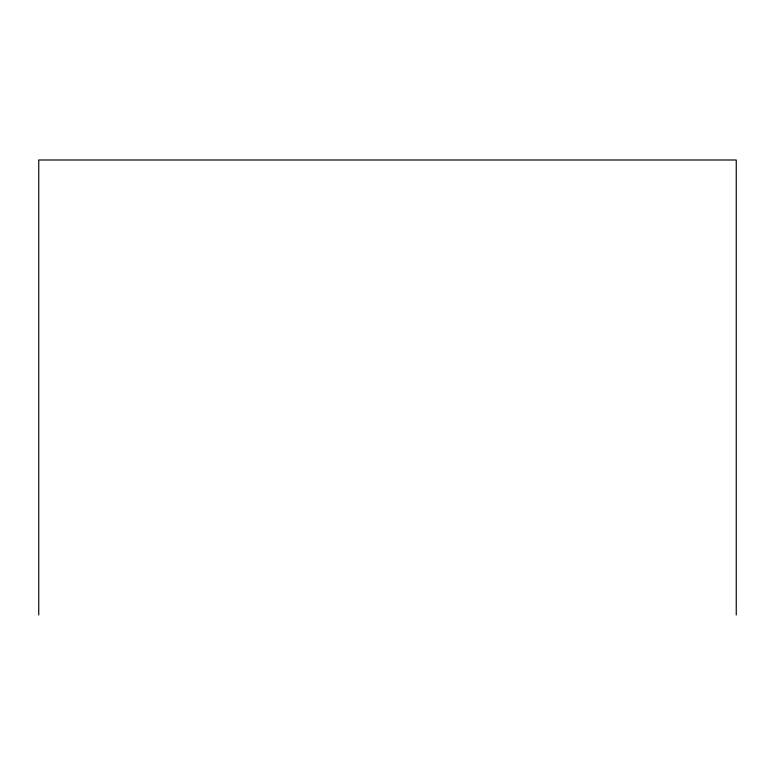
<?xml version="1.0" encoding="UTF-8"?>
<svg xmlns="http://www.w3.org/2000/svg" width="775" height="775" viewBox="0 0 775 775"><rect width="100%" height="100%" fill="white"/><g stroke="black" fill="none" stroke-linecap="round" stroke-linejoin="round"><path stroke-width="1.16" d="M736.25 615.001L736.25 159.999L38.75 159.999L38.75 615.001"/></g></svg>
